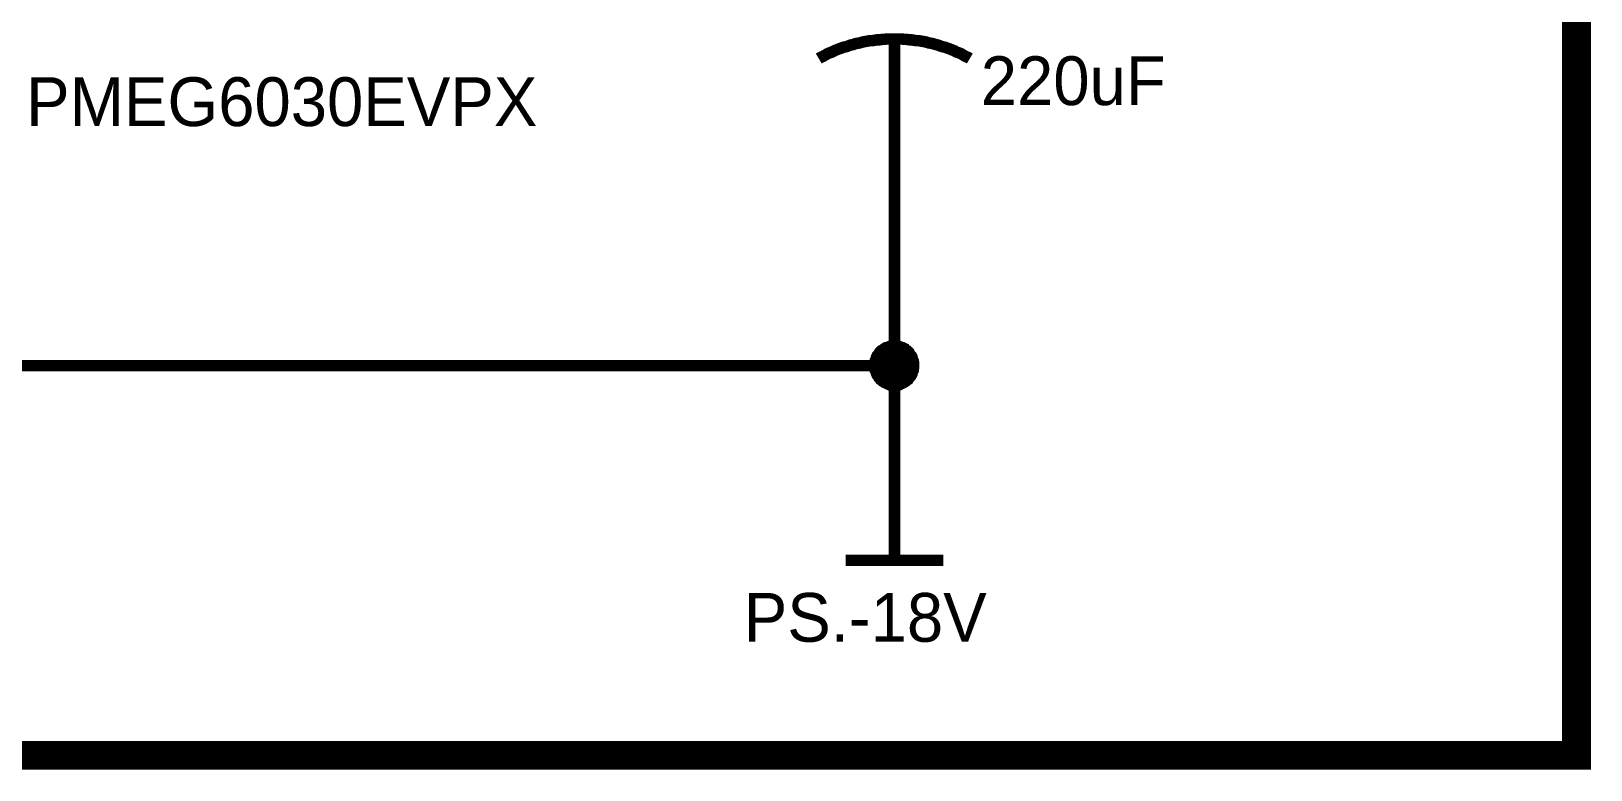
# Model space of a CAD drawing. Header units: inches. Extents: x 0 to 11, y 0 to 8.5.
# Drawn here: x 4.015 to 5.615, y 2.385 to 3.143 of the extents above; entities that cross this region are included whole.
import ezdxf

# ---------------------------------------------------------------- set-up
doc = ezdxf.new("R2010")
doc.units = ezdxf.units.IN
doc.header["$MEASUREMENT"] = 0
doc.layers.add('Sheet', color=255, linetype='Continuous')

msp = doc.modelspace()

# ---------------------------------------------------------------- linework, layer by layer
at = {"layer": 'Sheet', "const_width": 0.0295}
msp.add_lwpolyline([(0.6013, 4.0999), (5.6001, 4.0999), (5.6001, 2.3998), (0.6013, 2.3998), (0.6013, 4.0999)], close=True, dxfattribs=at)
at = {"layer": 'Sheet'}
for points, const_width in [([(4.9005, 3.1348), (4.8978, 3.1348), (4.8956, 3.1348), (4.8929, 3.1348), (4.8902, 3.1343), (4.888, 3.1343), (4.8853, 3.1339), (4.8826, 3.1339), (4.8804, 3.1334), (4.8777, 3.133), (4.875, 3.133), (4.8728, 3.1325), (4.8701, 3.1321), (4.8679, 3.1316), (4.8652, 3.1308), (4.8625, 3.1303), (4.8603, 3.1299), (4.8581, 3.129), (4.8554, 3.1285), (4.8532, 3.1276), (4.8505, 3.1267), (4.8482, 3.1263), (4.846, 3.1254), (4.8433, 3.1245), (4.8411, 3.1236), (4.8389, 3.1227), (4.8366, 3.1214), (4.8339, 3.1205), (4.8317, 3.1196), (4.8295, 3.1182), (4.8272, 3.1169), (4.825, 3.116), (4.8228, 3.1147)], 0.0118), ([(4.9005, 3.1348), (4.9005, 3.0999)], 0.0118), ([(4.9778, 3.1147), (4.9756, 3.116), (4.9733, 3.1169), (4.9711, 3.1182), (4.9689, 3.1196), (4.9666, 3.1205), (4.9639, 3.1214), (4.9617, 3.1227), (4.9595, 3.1236), (4.9572, 3.1245), (4.9546, 3.1254), (4.9523, 3.1263), (4.9501, 3.1267), (4.9474, 3.1276), (4.9452, 3.1285), (4.9429, 3.129), (4.9403, 3.1299), (4.938, 3.1303), (4.9353, 3.1308), (4.9331, 3.1316), (4.9304, 3.1321), (4.9282, 3.1325), (4.9255, 3.133), (4.9228, 3.133), (4.9206, 3.1334), (4.9179, 3.1339), (4.9157, 3.1339), (4.913, 3.1343), (4.9103, 3.1343), (4.9081, 3.1348), (4.9054, 3.1348), (4.9032, 3.1348), (4.9005, 3.1348)], 0.0118), ([(4.9005, 3.0999), (4.9005, 2.9998)], 0.0118), ([(3.9003, 2.7997), (4.9005, 2.7997), (4.9005, 2.9998)], 0.0118), ([(4.8804, 2.7997), (4.8804, 2.8006), (4.8804, 2.8019), (4.8808, 2.8028), (4.8808, 2.8037), (4.8808, 2.8046), (4.8813, 2.8055), (4.8817, 2.8068), (4.8822, 2.8077), (4.8822, 2.8086), (4.8826, 2.8095), (4.8831, 2.81), (4.884, 2.8108), (4.8844, 2.8117), (4.8849, 2.8126), (4.8858, 2.8131), (4.8862, 2.814), (4.8871, 2.8144), (4.8875, 2.8153), (4.8884, 2.8158), (4.8893, 2.8162), (4.8902, 2.8171), (4.8907, 2.8175), (4.8916, 2.818), (4.8925, 2.818), (4.8934, 2.8184), (4.8947, 2.8189), (4.8956, 2.8193), (4.8965, 2.8193), (4.8974, 2.8193), (4.8983, 2.8198), (4.8996, 2.8198), (4.9005, 2.8198)], 0.0118), ([(4.8804, 2.7997), (4.8804, 2.8006), (4.8804, 2.8019), (4.8808, 2.8028), (4.8808, 2.8037), (4.8808, 2.8046), (4.8813, 2.8055), (4.8817, 2.8068), (4.8822, 2.8077), (4.8822, 2.8086), (4.8826, 2.8095), (4.8831, 2.81), (4.884, 2.8108), (4.8844, 2.8117), (4.8849, 2.8126), (4.8858, 2.8131), (4.8862, 2.814), (4.8871, 2.8144), (4.8875, 2.8153), (4.8884, 2.8158), (4.8893, 2.8162), (4.8902, 2.8171), (4.8907, 2.8175), (4.8916, 2.818), (4.8925, 2.818), (4.8934, 2.8184), (4.8947, 2.8189), (4.8956, 2.8193), (4.8965, 2.8193), (4.8974, 2.8193), (4.8983, 2.8198), (4.8996, 2.8198), (4.9005, 2.8198)], 0.0118), ([(4.8804, 2.7997), (4.8804, 2.8006), (4.8804, 2.8019), (4.8808, 2.8028), (4.8808, 2.8037), (4.8808, 2.8046), (4.8813, 2.8055), (4.8817, 2.8068), (4.8822, 2.8077), (4.8822, 2.8086), (4.8826, 2.8095), (4.8831, 2.81), (4.884, 2.8108), (4.8844, 2.8117), (4.8849, 2.8126), (4.8858, 2.8131), (4.8862, 2.814), (4.8871, 2.8144), (4.8875, 2.8153), (4.8884, 2.8158), (4.8893, 2.8162), (4.8902, 2.8171), (4.8907, 2.8175), (4.8916, 2.818), (4.8925, 2.818), (4.8934, 2.8184), (4.8947, 2.8189), (4.8956, 2.8193), (4.8965, 2.8193), (4.8974, 2.8193), (4.8983, 2.8198), (4.8996, 2.8198), (4.9005, 2.8198)], 0.0118), ([(4.8804, 2.7997), (4.8804, 2.8006), (4.8804, 2.8019), (4.8808, 2.8028), (4.8808, 2.8037), (4.8808, 2.8046), (4.8813, 2.8055), (4.8817, 2.8068), (4.8822, 2.8077), (4.8822, 2.8086), (4.8826, 2.8095), (4.8831, 2.81), (4.884, 2.8108), (4.8844, 2.8117), (4.8849, 2.8126), (4.8858, 2.8131), (4.8862, 2.814), (4.8871, 2.8144), (4.8875, 2.8153), (4.8884, 2.8158), (4.8893, 2.8162), (4.8902, 2.8171), (4.8907, 2.8175), (4.8916, 2.818), (4.8925, 2.818), (4.8934, 2.8184), (4.8947, 2.8189), (4.8956, 2.8193), (4.8965, 2.8193), (4.8974, 2.8193), (4.8983, 2.8198), (4.8996, 2.8198), (4.9005, 2.8198)], 0.0118), ([(4.8804, 2.7997), (4.8804, 2.8006), (4.8804, 2.8019), (4.8808, 2.8028), (4.8808, 2.8037), (4.8808, 2.8046), (4.8813, 2.8055), (4.8817, 2.8068), (4.8822, 2.8077), (4.8822, 2.8086), (4.8826, 2.8095), (4.8831, 2.81), (4.884, 2.8108), (4.8844, 2.8117), (4.8849, 2.8126), (4.8858, 2.8131), (4.8862, 2.814), (4.8871, 2.8144), (4.8875, 2.8153), (4.8884, 2.8158), (4.8893, 2.8162), (4.8902, 2.8171), (4.8907, 2.8175), (4.8916, 2.818), (4.8925, 2.818), (4.8934, 2.8184), (4.8947, 2.8189), (4.8956, 2.8193), (4.8965, 2.8193), (4.8974, 2.8193), (4.8983, 2.8198), (4.8996, 2.8198), (4.9005, 2.8198)], 0.0039), ([(4.8804, 2.7997), (4.8804, 2.8006), (4.8804, 2.8019), (4.8808, 2.8028), (4.8808, 2.8037), (4.8808, 2.8046), (4.8813, 2.8055), (4.8817, 2.8068), (4.8822, 2.8077), (4.8822, 2.8086), (4.8826, 2.8095), (4.8831, 2.81), (4.884, 2.8108), (4.8844, 2.8117), (4.8849, 2.8126), (4.8858, 2.8131), (4.8862, 2.814), (4.8871, 2.8144), (4.8875, 2.8153), (4.8884, 2.8158), (4.8893, 2.8162), (4.8902, 2.8171), (4.8907, 2.8175), (4.8916, 2.818), (4.8925, 2.818), (4.8934, 2.8184), (4.8947, 2.8189), (4.8956, 2.8193), (4.8965, 2.8193), (4.8974, 2.8193), (4.8983, 2.8198), (4.8996, 2.8198), (4.9005, 2.8198)], 0.0039), ([(4.8804, 2.7997), (4.8804, 2.8006), (4.8804, 2.8019), (4.8808, 2.8028), (4.8808, 2.8037), (4.8808, 2.8046), (4.8813, 2.8055), (4.8817, 2.8068), (4.8822, 2.8077), (4.8822, 2.8086), (4.8826, 2.8095), (4.8831, 2.81), (4.884, 2.8108), (4.8844, 2.8117), (4.8849, 2.8126), (4.8858, 2.8131), (4.8862, 2.814), (4.8871, 2.8144), (4.8875, 2.8153), (4.8884, 2.8158), (4.8893, 2.8162), (4.8902, 2.8171), (4.8907, 2.8175), (4.8916, 2.818), (4.8925, 2.818), (4.8934, 2.8184), (4.8947, 2.8189), (4.8956, 2.8193), (4.8965, 2.8193), (4.8974, 2.8193), (4.8983, 2.8198), (4.8996, 2.8198), (4.9005, 2.8198)], 0.0039), ([(4.8804, 2.7997), (4.8804, 2.8006), (4.8804, 2.8019), (4.8808, 2.8028), (4.8808, 2.8037), (4.8808, 2.8046), (4.8813, 2.8055), (4.8817, 2.8068), (4.8822, 2.8077), (4.8822, 2.8086), (4.8826, 2.8095), (4.8831, 2.81), (4.884, 2.8108), (4.8844, 2.8117), (4.8849, 2.8126), (4.8858, 2.8131), (4.8862, 2.814), (4.8871, 2.8144), (4.8875, 2.8153), (4.8884, 2.8158), (4.8893, 2.8162), (4.8902, 2.8171), (4.8907, 2.8175), (4.8916, 2.818), (4.8925, 2.818), (4.8934, 2.8184), (4.8947, 2.8189), (4.8956, 2.8193), (4.8965, 2.8193), (4.8974, 2.8193), (4.8983, 2.8198), (4.8996, 2.8198), (4.9005, 2.8198)], 0.0039), ([(4.9005, 2.8198), (4.9005, 2.8198)], 0.0118), ([(4.9005, 2.8198), (4.9014, 2.8198), (4.9023, 2.8198), (4.9036, 2.8193), (4.9045, 2.8193), (4.9054, 2.8193), (4.9063, 2.8189), (4.9072, 2.8184), (4.9081, 2.818), (4.909, 2.818), (4.9099, 2.8175), (4.9108, 2.8171), (4.9112, 2.8162), (4.9121, 2.8158), (4.913, 2.8153), (4.9135, 2.8144), (4.9144, 2.814), (4.9148, 2.8131), (4.9157, 2.8126), (4.9161, 2.8117), (4.9166, 2.8108), (4.9175, 2.81), (4.9179, 2.8095), (4.9184, 2.8086), (4.9184, 2.8077), (4.9188, 2.8068), (4.9193, 2.8055), (4.9197, 2.8046), (4.9197, 2.8037), (4.9197, 2.8028), (4.9202, 2.8019), (4.9202, 2.8006), (4.9202, 2.7997)], 0.0118), ([(4.9005, 2.8198), (4.9005, 2.8198)], 0.0118), ([(4.9005, 2.8198), (4.9014, 2.8198), (4.9023, 2.8198), (4.9036, 2.8193), (4.9045, 2.8193), (4.9054, 2.8193), (4.9063, 2.8189), (4.9072, 2.8184), (4.9081, 2.818), (4.909, 2.818), (4.9099, 2.8175), (4.9108, 2.8171), (4.9112, 2.8162), (4.9121, 2.8158), (4.913, 2.8153), (4.9135, 2.8144), (4.9144, 2.814), (4.9148, 2.8131), (4.9157, 2.8126), (4.9161, 2.8117), (4.9166, 2.8108), (4.9175, 2.81), (4.9179, 2.8095), (4.9184, 2.8086), (4.9184, 2.8077), (4.9188, 2.8068), (4.9193, 2.8055), (4.9197, 2.8046), (4.9197, 2.8037), (4.9197, 2.8028), (4.9202, 2.8019), (4.9202, 2.8006), (4.9202, 2.7997)], 0.0118), ([(4.9005, 2.8198), (4.9005, 2.8198)], 0.0118), ([(4.9005, 2.8198), (4.9014, 2.8198), (4.9023, 2.8198), (4.9036, 2.8193), (4.9045, 2.8193), (4.9054, 2.8193), (4.9063, 2.8189), (4.9072, 2.8184), (4.9081, 2.818), (4.909, 2.818), (4.9099, 2.8175), (4.9108, 2.8171), (4.9112, 2.8162), (4.9121, 2.8158), (4.913, 2.8153), (4.9135, 2.8144), (4.9144, 2.814), (4.9148, 2.8131), (4.9157, 2.8126), (4.9161, 2.8117), (4.9166, 2.8108), (4.9175, 2.81), (4.9179, 2.8095), (4.9184, 2.8086), (4.9184, 2.8077), (4.9188, 2.8068), (4.9193, 2.8055), (4.9197, 2.8046), (4.9197, 2.8037), (4.9197, 2.8028), (4.9202, 2.8019), (4.9202, 2.8006), (4.9202, 2.7997)], 0.0118), ([(4.9005, 2.8198), (4.9005, 2.8198)], 0.0118), ([(4.9005, 2.8198), (4.9014, 2.8198), (4.9023, 2.8198), (4.9036, 2.8193), (4.9045, 2.8193), (4.9054, 2.8193), (4.9063, 2.8189), (4.9072, 2.8184), (4.9081, 2.818), (4.909, 2.818), (4.9099, 2.8175), (4.9108, 2.8171), (4.9112, 2.8162), (4.9121, 2.8158), (4.913, 2.8153), (4.9135, 2.8144), (4.9144, 2.814), (4.9148, 2.8131), (4.9157, 2.8126), (4.9161, 2.8117), (4.9166, 2.8108), (4.9175, 2.81), (4.9179, 2.8095), (4.9184, 2.8086), (4.9184, 2.8077), (4.9188, 2.8068), (4.9193, 2.8055), (4.9197, 2.8046), (4.9197, 2.8037), (4.9197, 2.8028), (4.9202, 2.8019), (4.9202, 2.8006), (4.9202, 2.7997)], 0.0118), ([(4.9005, 2.8198), (4.9005, 2.8198)], 0.0039), ([(4.9005, 2.8198), (4.9014, 2.8198), (4.9023, 2.8198), (4.9036, 2.8193), (4.9045, 2.8193), (4.9054, 2.8193), (4.9063, 2.8189), (4.9072, 2.8184), (4.9081, 2.818), (4.909, 2.818), (4.9099, 2.8175), (4.9108, 2.8171), (4.9112, 2.8162), (4.9121, 2.8158), (4.913, 2.8153), (4.9135, 2.8144), (4.9144, 2.814), (4.9148, 2.8131), (4.9157, 2.8126), (4.9161, 2.8117), (4.9166, 2.8108), (4.9175, 2.81), (4.9179, 2.8095), (4.9184, 2.8086), (4.9184, 2.8077), (4.9188, 2.8068), (4.9193, 2.8055), (4.9197, 2.8046), (4.9197, 2.8037), (4.9197, 2.8028), (4.9202, 2.8019), (4.9202, 2.8006), (4.9202, 2.7997)], 0.0039), ([(4.9005, 2.8198), (4.9005, 2.8198)], 0.0039), ([(4.9005, 2.8198), (4.9014, 2.8198), (4.9023, 2.8198), (4.9036, 2.8193), (4.9045, 2.8193), (4.9054, 2.8193), (4.9063, 2.8189), (4.9072, 2.8184), (4.9081, 2.818), (4.909, 2.818), (4.9099, 2.8175), (4.9108, 2.8171), (4.9112, 2.8162), (4.9121, 2.8158), (4.913, 2.8153), (4.9135, 2.8144), (4.9144, 2.814), (4.9148, 2.8131), (4.9157, 2.8126), (4.9161, 2.8117), (4.9166, 2.8108), (4.9175, 2.81), (4.9179, 2.8095), (4.9184, 2.8086), (4.9184, 2.8077), (4.9188, 2.8068), (4.9193, 2.8055), (4.9197, 2.8046), (4.9197, 2.8037), (4.9197, 2.8028), (4.9202, 2.8019), (4.9202, 2.8006), (4.9202, 2.7997)], 0.0039), ([(4.9005, 2.8198), (4.9005, 2.8198)], 0.0039), ([(4.9005, 2.8198), (4.9014, 2.8198), (4.9023, 2.8198), (4.9036, 2.8193), (4.9045, 2.8193), (4.9054, 2.8193), (4.9063, 2.8189), (4.9072, 2.8184), (4.9081, 2.818), (4.909, 2.818), (4.9099, 2.8175), (4.9108, 2.8171), (4.9112, 2.8162), (4.9121, 2.8158), (4.913, 2.8153), (4.9135, 2.8144), (4.9144, 2.814), (4.9148, 2.8131), (4.9157, 2.8126), (4.9161, 2.8117), (4.9166, 2.8108), (4.9175, 2.81), (4.9179, 2.8095), (4.9184, 2.8086), (4.9184, 2.8077), (4.9188, 2.8068), (4.9193, 2.8055), (4.9197, 2.8046), (4.9197, 2.8037), (4.9197, 2.8028), (4.9202, 2.8019), (4.9202, 2.8006), (4.9202, 2.7997)], 0.0039), ([(4.9005, 2.8198), (4.9005, 2.8198)], 0.0039), ([(4.9005, 2.8198), (4.9014, 2.8198), (4.9023, 2.8198), (4.9036, 2.8193), (4.9045, 2.8193), (4.9054, 2.8193), (4.9063, 2.8189), (4.9072, 2.8184), (4.9081, 2.818), (4.909, 2.818), (4.9099, 2.8175), (4.9108, 2.8171), (4.9112, 2.8162), (4.9121, 2.8158), (4.913, 2.8153), (4.9135, 2.8144), (4.9144, 2.814), (4.9148, 2.8131), (4.9157, 2.8126), (4.9161, 2.8117), (4.9166, 2.8108), (4.9175, 2.81), (4.9179, 2.8095), (4.9184, 2.8086), (4.9184, 2.8077), (4.9188, 2.8068), (4.9193, 2.8055), (4.9197, 2.8046), (4.9197, 2.8037), (4.9197, 2.8028), (4.9202, 2.8019), (4.9202, 2.8006), (4.9202, 2.7997)], 0.0039), ([(4.9005, 2.7796), (4.8996, 2.7796), (4.8983, 2.7796), (4.8974, 2.78), (4.8965, 2.78), (4.8956, 2.78), (4.8947, 2.7805), (4.8934, 2.7809), (4.8925, 2.7814), (4.8916, 2.7818), (4.8907, 2.7822), (4.8902, 2.7827), (4.8893, 2.7831), (4.8884, 2.7836), (4.8875, 2.7845), (4.8871, 2.7849), (4.8862, 2.7854), (4.8858, 2.7863), (4.8849, 2.7872), (4.8844, 2.7876), (4.884, 2.7885), (4.8831, 2.7894), (4.8826, 2.7903), (4.8822, 2.7912), (4.8822, 2.7921), (4.8817, 2.793), (4.8813, 2.7939), (4.8808, 2.7948), (4.8808, 2.7957), (4.8808, 2.7965), (4.8804, 2.7979), (4.8804, 2.7988), (4.8804, 2.7997)], 0.0118), ([(4.8804, 2.7997), (4.8804, 2.7997)], 0.0118), ([(4.9005, 2.7796), (4.8996, 2.7796), (4.8983, 2.7796), (4.8974, 2.78), (4.8965, 2.78), (4.8956, 2.78), (4.8947, 2.7805), (4.8934, 2.7809), (4.8925, 2.7814), (4.8916, 2.7818), (4.8907, 2.7822), (4.8902, 2.7827), (4.8893, 2.7831), (4.8884, 2.7836), (4.8875, 2.7845), (4.8871, 2.7849), (4.8862, 2.7854), (4.8858, 2.7863), (4.8849, 2.7872), (4.8844, 2.7876), (4.884, 2.7885), (4.8831, 2.7894), (4.8826, 2.7903), (4.8822, 2.7912), (4.8822, 2.7921), (4.8817, 2.793), (4.8813, 2.7939), (4.8808, 2.7948), (4.8808, 2.7957), (4.8808, 2.7965), (4.8804, 2.7979), (4.8804, 2.7988), (4.8804, 2.7997)], 0.0118), ([(4.8804, 2.7997), (4.8804, 2.7997)], 0.0118), ([(4.9005, 2.7796), (4.8996, 2.7796), (4.8983, 2.7796), (4.8974, 2.78), (4.8965, 2.78), (4.8956, 2.78), (4.8947, 2.7805), (4.8934, 2.7809), (4.8925, 2.7814), (4.8916, 2.7818), (4.8907, 2.7822), (4.8902, 2.7827), (4.8893, 2.7831), (4.8884, 2.7836), (4.8875, 2.7845), (4.8871, 2.7849), (4.8862, 2.7854), (4.8858, 2.7863), (4.8849, 2.7872), (4.8844, 2.7876), (4.884, 2.7885), (4.8831, 2.7894), (4.8826, 2.7903), (4.8822, 2.7912), (4.8822, 2.7921), (4.8817, 2.793), (4.8813, 2.7939), (4.8808, 2.7948), (4.8808, 2.7957), (4.8808, 2.7965), (4.8804, 2.7979), (4.8804, 2.7988), (4.8804, 2.7997)], 0.0118), ([(4.8804, 2.7997), (4.8804, 2.7997)], 0.0118), ([(4.9005, 2.7796), (4.8996, 2.7796), (4.8983, 2.7796), (4.8974, 2.78), (4.8965, 2.78), (4.8956, 2.78), (4.8947, 2.7805), (4.8934, 2.7809), (4.8925, 2.7814), (4.8916, 2.7818), (4.8907, 2.7822), (4.8902, 2.7827), (4.8893, 2.7831), (4.8884, 2.7836), (4.8875, 2.7845), (4.8871, 2.7849), (4.8862, 2.7854), (4.8858, 2.7863), (4.8849, 2.7872), (4.8844, 2.7876), (4.884, 2.7885), (4.8831, 2.7894), (4.8826, 2.7903), (4.8822, 2.7912), (4.8822, 2.7921), (4.8817, 2.793), (4.8813, 2.7939), (4.8808, 2.7948), (4.8808, 2.7957), (4.8808, 2.7965), (4.8804, 2.7979), (4.8804, 2.7988), (4.8804, 2.7997)], 0.0118), ([(4.8804, 2.7997), (4.8804, 2.7997)], 0.0118), ([(4.9005, 2.7796), (4.8996, 2.7796), (4.8983, 2.7796), (4.8974, 2.78), (4.8965, 2.78), (4.8956, 2.78), (4.8947, 2.7805), (4.8934, 2.7809), (4.8925, 2.7814), (4.8916, 2.7818), (4.8907, 2.7822), (4.8902, 2.7827), (4.8893, 2.7831), (4.8884, 2.7836), (4.8875, 2.7845), (4.8871, 2.7849), (4.8862, 2.7854), (4.8858, 2.7863), (4.8849, 2.7872), (4.8844, 2.7876), (4.884, 2.7885), (4.8831, 2.7894), (4.8826, 2.7903), (4.8822, 2.7912), (4.8822, 2.7921), (4.8817, 2.793), (4.8813, 2.7939), (4.8808, 2.7948), (4.8808, 2.7957), (4.8808, 2.7965), (4.8804, 2.7979), (4.8804, 2.7988), (4.8804, 2.7997)], 0.0039), ([(4.8804, 2.7997), (4.8804, 2.7997)], 0.0039), ([(4.9005, 2.7796), (4.8996, 2.7796), (4.8983, 2.7796), (4.8974, 2.78), (4.8965, 2.78), (4.8956, 2.78), (4.8947, 2.7805), (4.8934, 2.7809), (4.8925, 2.7814), (4.8916, 2.7818), (4.8907, 2.7822), (4.8902, 2.7827), (4.8893, 2.7831), (4.8884, 2.7836), (4.8875, 2.7845), (4.8871, 2.7849), (4.8862, 2.7854), (4.8858, 2.7863), (4.8849, 2.7872), (4.8844, 2.7876), (4.884, 2.7885), (4.8831, 2.7894), (4.8826, 2.7903), (4.8822, 2.7912), (4.8822, 2.7921), (4.8817, 2.793), (4.8813, 2.7939), (4.8808, 2.7948), (4.8808, 2.7957), (4.8808, 2.7965), (4.8804, 2.7979), (4.8804, 2.7988), (4.8804, 2.7997)], 0.0039), ([(4.8804, 2.7997), (4.8804, 2.7997)], 0.0039), ([(4.9005, 2.7796), (4.8996, 2.7796), (4.8983, 2.7796), (4.8974, 2.78), (4.8965, 2.78), (4.8956, 2.78), (4.8947, 2.7805), (4.8934, 2.7809), (4.8925, 2.7814), (4.8916, 2.7818), (4.8907, 2.7822), (4.8902, 2.7827), (4.8893, 2.7831), (4.8884, 2.7836), (4.8875, 2.7845), (4.8871, 2.7849), (4.8862, 2.7854), (4.8858, 2.7863), (4.8849, 2.7872), (4.8844, 2.7876), (4.884, 2.7885), (4.8831, 2.7894), (4.8826, 2.7903), (4.8822, 2.7912), (4.8822, 2.7921), (4.8817, 2.793), (4.8813, 2.7939), (4.8808, 2.7948), (4.8808, 2.7957), (4.8808, 2.7965), (4.8804, 2.7979), (4.8804, 2.7988), (4.8804, 2.7997)], 0.0039), ([(4.8804, 2.7997), (4.8804, 2.7997)], 0.0039), ([(4.9005, 2.7796), (4.8996, 2.7796), (4.8983, 2.7796), (4.8974, 2.78), (4.8965, 2.78), (4.8956, 2.78), (4.8947, 2.7805), (4.8934, 2.7809), (4.8925, 2.7814), (4.8916, 2.7818), (4.8907, 2.7822), (4.8902, 2.7827), (4.8893, 2.7831), (4.8884, 2.7836), (4.8875, 2.7845), (4.8871, 2.7849), (4.8862, 2.7854), (4.8858, 2.7863), (4.8849, 2.7872), (4.8844, 2.7876), (4.884, 2.7885), (4.8831, 2.7894), (4.8826, 2.7903), (4.8822, 2.7912), (4.8822, 2.7921), (4.8817, 2.793), (4.8813, 2.7939), (4.8808, 2.7948), (4.8808, 2.7957), (4.8808, 2.7965), (4.8804, 2.7979), (4.8804, 2.7988), (4.8804, 2.7997)], 0.0039), ([(4.8804, 2.7997), (4.8804, 2.7997)], 0.0039), ([(4.9202, 2.7997), (4.9202, 2.7988), (4.9202, 2.7979), (4.9197, 2.7965), (4.9197, 2.7957), (4.9197, 2.7948), (4.9193, 2.7939), (4.9188, 2.793), (4.9184, 2.7921), (4.9184, 2.7912), (4.9179, 2.7903), (4.9175, 2.7894), (4.9166, 2.7885), (4.9161, 2.7876), (4.9157, 2.7872), (4.9148, 2.7863), (4.9144, 2.7854), (4.9135, 2.7849), (4.913, 2.7845), (4.9121, 2.7836), (4.9112, 2.7831), (4.9108, 2.7827), (4.9099, 2.7822), (4.909, 2.7818), (4.9081, 2.7814), (4.9072, 2.7809), (4.9063, 2.7805), (4.9054, 2.78), (4.9045, 2.78), (4.9036, 2.78), (4.9023, 2.7796), (4.9014, 2.7796), (4.9005, 2.7796)], 0.0118), ([(4.9005, 2.6996), (4.9005, 2.7997)], 0.0118), ([(4.9202, 2.7997), (4.9202, 2.7988), (4.9202, 2.7979), (4.9197, 2.7965), (4.9197, 2.7957), (4.9197, 2.7948), (4.9193, 2.7939), (4.9188, 2.793), (4.9184, 2.7921), (4.9184, 2.7912), (4.9179, 2.7903), (4.9175, 2.7894), (4.9166, 2.7885), (4.9161, 2.7876), (4.9157, 2.7872), (4.9148, 2.7863), (4.9144, 2.7854), (4.9135, 2.7849), (4.913, 2.7845), (4.9121, 2.7836), (4.9112, 2.7831), (4.9108, 2.7827), (4.9099, 2.7822), (4.909, 2.7818), (4.9081, 2.7814), (4.9072, 2.7809), (4.9063, 2.7805), (4.9054, 2.78), (4.9045, 2.78), (4.9036, 2.78), (4.9023, 2.7796), (4.9014, 2.7796), (4.9005, 2.7796)], 0.0118), ([(4.9202, 2.7997), (4.9202, 2.7988), (4.9202, 2.7979), (4.9197, 2.7965), (4.9197, 2.7957), (4.9197, 2.7948), (4.9193, 2.7939), (4.9188, 2.793), (4.9184, 2.7921), (4.9184, 2.7912), (4.9179, 2.7903), (4.9175, 2.7894), (4.9166, 2.7885), (4.9161, 2.7876), (4.9157, 2.7872), (4.9148, 2.7863), (4.9144, 2.7854), (4.9135, 2.7849), (4.913, 2.7845), (4.9121, 2.7836), (4.9112, 2.7831), (4.9108, 2.7827), (4.9099, 2.7822), (4.909, 2.7818), (4.9081, 2.7814), (4.9072, 2.7809), (4.9063, 2.7805), (4.9054, 2.78), (4.9045, 2.78), (4.9036, 2.78), (4.9023, 2.7796), (4.9014, 2.7796), (4.9005, 2.7796)], 0.0118), ([(4.9202, 2.7997), (4.9202, 2.7988), (4.9202, 2.7979), (4.9197, 2.7965), (4.9197, 2.7957), (4.9197, 2.7948), (4.9193, 2.7939), (4.9188, 2.793), (4.9184, 2.7921), (4.9184, 2.7912), (4.9179, 2.7903), (4.9175, 2.7894), (4.9166, 2.7885), (4.9161, 2.7876), (4.9157, 2.7872), (4.9148, 2.7863), (4.9144, 2.7854), (4.9135, 2.7849), (4.913, 2.7845), (4.9121, 2.7836), (4.9112, 2.7831), (4.9108, 2.7827), (4.9099, 2.7822), (4.909, 2.7818), (4.9081, 2.7814), (4.9072, 2.7809), (4.9063, 2.7805), (4.9054, 2.78), (4.9045, 2.78), (4.9036, 2.78), (4.9023, 2.7796), (4.9014, 2.7796), (4.9005, 2.7796)], 0.0118), ([(4.9202, 2.7997), (4.9202, 2.7988), (4.9202, 2.7979), (4.9197, 2.7965), (4.9197, 2.7957), (4.9197, 2.7948), (4.9193, 2.7939), (4.9188, 2.793), (4.9184, 2.7921), (4.9184, 2.7912), (4.9179, 2.7903), (4.9175, 2.7894), (4.9166, 2.7885), (4.9161, 2.7876), (4.9157, 2.7872), (4.9148, 2.7863), (4.9144, 2.7854), (4.9135, 2.7849), (4.913, 2.7845), (4.9121, 2.7836), (4.9112, 2.7831), (4.9108, 2.7827), (4.9099, 2.7822), (4.909, 2.7818), (4.9081, 2.7814), (4.9072, 2.7809), (4.9063, 2.7805), (4.9054, 2.78), (4.9045, 2.78), (4.9036, 2.78), (4.9023, 2.7796), (4.9014, 2.7796), (4.9005, 2.7796)], 0.0039), ([(4.9202, 2.7997), (4.9202, 2.7988), (4.9202, 2.7979), (4.9197, 2.7965), (4.9197, 2.7957), (4.9197, 2.7948), (4.9193, 2.7939), (4.9188, 2.793), (4.9184, 2.7921), (4.9184, 2.7912), (4.9179, 2.7903), (4.9175, 2.7894), (4.9166, 2.7885), (4.9161, 2.7876), (4.9157, 2.7872), (4.9148, 2.7863), (4.9144, 2.7854), (4.9135, 2.7849), (4.913, 2.7845), (4.9121, 2.7836), (4.9112, 2.7831), (4.9108, 2.7827), (4.9099, 2.7822), (4.909, 2.7818), (4.9081, 2.7814), (4.9072, 2.7809), (4.9063, 2.7805), (4.9054, 2.78), (4.9045, 2.78), (4.9036, 2.78), (4.9023, 2.7796), (4.9014, 2.7796), (4.9005, 2.7796)], 0.0039), ([(4.9202, 2.7997), (4.9202, 2.7988), (4.9202, 2.7979), (4.9197, 2.7965), (4.9197, 2.7957), (4.9197, 2.7948), (4.9193, 2.7939), (4.9188, 2.793), (4.9184, 2.7921), (4.9184, 2.7912), (4.9179, 2.7903), (4.9175, 2.7894), (4.9166, 2.7885), (4.9161, 2.7876), (4.9157, 2.7872), (4.9148, 2.7863), (4.9144, 2.7854), (4.9135, 2.7849), (4.913, 2.7845), (4.9121, 2.7836), (4.9112, 2.7831), (4.9108, 2.7827), (4.9099, 2.7822), (4.909, 2.7818), (4.9081, 2.7814), (4.9072, 2.7809), (4.9063, 2.7805), (4.9054, 2.78), (4.9045, 2.78), (4.9036, 2.78), (4.9023, 2.7796), (4.9014, 2.7796), (4.9005, 2.7796)], 0.0039), ([(4.9202, 2.7997), (4.9202, 2.7988), (4.9202, 2.7979), (4.9197, 2.7965), (4.9197, 2.7957), (4.9197, 2.7948), (4.9193, 2.7939), (4.9188, 2.793), (4.9184, 2.7921), (4.9184, 2.7912), (4.9179, 2.7903), (4.9175, 2.7894), (4.9166, 2.7885), (4.9161, 2.7876), (4.9157, 2.7872), (4.9148, 2.7863), (4.9144, 2.7854), (4.9135, 2.7849), (4.913, 2.7845), (4.9121, 2.7836), (4.9112, 2.7831), (4.9108, 2.7827), (4.9099, 2.7822), (4.909, 2.7818), (4.9081, 2.7814), (4.9072, 2.7809), (4.9063, 2.7805), (4.9054, 2.78), (4.9045, 2.78), (4.9036, 2.78), (4.9023, 2.7796), (4.9014, 2.7796), (4.9005, 2.7796)], 0.0039), ([(4.9202, 2.7997), (4.9202, 2.7997), (4.9202, 2.7997), (4.9202, 2.7997), (4.9202, 2.7997), (4.9202, 2.7997), (4.9202, 2.7997), (4.9202, 2.7997), (4.9202, 2.7997), (4.9202, 2.7997), (4.9202, 2.7997), (4.9202, 2.7997), (4.9202, 2.7997), (4.9202, 2.7997), (4.9202, 2.7997), (4.9202, 2.7997), (4.9202, 2.7997), (4.9202, 2.7997), (4.9202, 2.7997), (4.9202, 2.7997), (4.9202, 2.7997), (4.9202, 2.7997), (4.9202, 2.7997), (4.9202, 2.7997), (4.9202, 2.7997), (4.9202, 2.7997), (4.9202, 2.7997), (4.9202, 2.7997), (4.9202, 2.7997), (4.9202, 2.7997), (4.9202, 2.7997), (4.9202, 2.7997), (4.9202, 2.7997)], 0.0118), ([(4.9202, 2.7997), (4.9202, 2.7997)], 0.0118), ([(4.9202, 2.7997), (4.9202, 2.7997), (4.9202, 2.7997), (4.9202, 2.7997), (4.9202, 2.7997), (4.9202, 2.7997), (4.9202, 2.7997), (4.9202, 2.7997), (4.9202, 2.7997), (4.9202, 2.7997), (4.9202, 2.7997), (4.9202, 2.7997), (4.9202, 2.7997), (4.9202, 2.7997), (4.9202, 2.7997), (4.9202, 2.7997), (4.9202, 2.7997), (4.9202, 2.7997), (4.9202, 2.7997), (4.9202, 2.7997), (4.9202, 2.7997), (4.9202, 2.7997), (4.9202, 2.7997), (4.9202, 2.7997), (4.9202, 2.7997), (4.9202, 2.7997), (4.9202, 2.7997), (4.9202, 2.7997), (4.9202, 2.7997), (4.9202, 2.7997), (4.9202, 2.7997), (4.9202, 2.7997), (4.9202, 2.7997)], 0.0118), ([(4.9202, 2.7997), (4.9202, 2.7997)], 0.0118), ([(4.9202, 2.7997), (4.9202, 2.7997), (4.9202, 2.7997), (4.9202, 2.7997), (4.9202, 2.7997), (4.9202, 2.7997), (4.9202, 2.7997), (4.9202, 2.7997), (4.9202, 2.7997), (4.9202, 2.7997), (4.9202, 2.7997), (4.9202, 2.7997), (4.9202, 2.7997), (4.9202, 2.7997), (4.9202, 2.7997), (4.9202, 2.7997), (4.9202, 2.7997), (4.9202, 2.7997), (4.9202, 2.7997), (4.9202, 2.7997), (4.9202, 2.7997), (4.9202, 2.7997), (4.9202, 2.7997), (4.9202, 2.7997), (4.9202, 2.7997), (4.9202, 2.7997), (4.9202, 2.7997), (4.9202, 2.7997), (4.9202, 2.7997), (4.9202, 2.7997), (4.9202, 2.7997), (4.9202, 2.7997), (4.9202, 2.7997)], 0.0118), ([(4.9202, 2.7997), (4.9202, 2.7997)], 0.0118), ([(4.9202, 2.7997), (4.9202, 2.7997), (4.9202, 2.7997), (4.9202, 2.7997), (4.9202, 2.7997), (4.9202, 2.7997), (4.9202, 2.7997), (4.9202, 2.7997), (4.9202, 2.7997), (4.9202, 2.7997), (4.9202, 2.7997), (4.9202, 2.7997), (4.9202, 2.7997), (4.9202, 2.7997), (4.9202, 2.7997), (4.9202, 2.7997), (4.9202, 2.7997), (4.9202, 2.7997), (4.9202, 2.7997), (4.9202, 2.7997), (4.9202, 2.7997), (4.9202, 2.7997), (4.9202, 2.7997), (4.9202, 2.7997), (4.9202, 2.7997), (4.9202, 2.7997), (4.9202, 2.7997), (4.9202, 2.7997), (4.9202, 2.7997), (4.9202, 2.7997), (4.9202, 2.7997), (4.9202, 2.7997), (4.9202, 2.7997)], 0.0118), ([(4.9202, 2.7997), (4.9202, 2.7997)], 0.0118), ([(4.9202, 2.7997), (4.9202, 2.7997), (4.9202, 2.7997), (4.9202, 2.7997), (4.9202, 2.7997), (4.9202, 2.7997), (4.9202, 2.7997), (4.9202, 2.7997), (4.9202, 2.7997), (4.9202, 2.7997), (4.9202, 2.7997), (4.9202, 2.7997), (4.9202, 2.7997), (4.9202, 2.7997), (4.9202, 2.7997), (4.9202, 2.7997), (4.9202, 2.7997), (4.9202, 2.7997), (4.9202, 2.7997), (4.9202, 2.7997), (4.9202, 2.7997), (4.9202, 2.7997), (4.9202, 2.7997), (4.9202, 2.7997), (4.9202, 2.7997), (4.9202, 2.7997), (4.9202, 2.7997), (4.9202, 2.7997), (4.9202, 2.7997), (4.9202, 2.7997), (4.9202, 2.7997), (4.9202, 2.7997), (4.9202, 2.7997)], 0.0039), ([(4.9202, 2.7997), (4.9202, 2.7997)], 0.0039), ([(4.9202, 2.7997), (4.9202, 2.7997), (4.9202, 2.7997), (4.9202, 2.7997), (4.9202, 2.7997), (4.9202, 2.7997), (4.9202, 2.7997), (4.9202, 2.7997), (4.9202, 2.7997), (4.9202, 2.7997), (4.9202, 2.7997), (4.9202, 2.7997), (4.9202, 2.7997), (4.9202, 2.7997), (4.9202, 2.7997), (4.9202, 2.7997), (4.9202, 2.7997), (4.9202, 2.7997), (4.9202, 2.7997), (4.9202, 2.7997), (4.9202, 2.7997), (4.9202, 2.7997), (4.9202, 2.7997), (4.9202, 2.7997), (4.9202, 2.7997), (4.9202, 2.7997), (4.9202, 2.7997), (4.9202, 2.7997), (4.9202, 2.7997), (4.9202, 2.7997), (4.9202, 2.7997), (4.9202, 2.7997), (4.9202, 2.7997)], 0.0039), ([(4.9202, 2.7997), (4.9202, 2.7997)], 0.0039), ([(4.9202, 2.7997), (4.9202, 2.7997), (4.9202, 2.7997), (4.9202, 2.7997), (4.9202, 2.7997), (4.9202, 2.7997), (4.9202, 2.7997), (4.9202, 2.7997), (4.9202, 2.7997), (4.9202, 2.7997), (4.9202, 2.7997), (4.9202, 2.7997), (4.9202, 2.7997), (4.9202, 2.7997), (4.9202, 2.7997), (4.9202, 2.7997), (4.9202, 2.7997), (4.9202, 2.7997), (4.9202, 2.7997), (4.9202, 2.7997), (4.9202, 2.7997), (4.9202, 2.7997), (4.9202, 2.7997), (4.9202, 2.7997), (4.9202, 2.7997), (4.9202, 2.7997), (4.9202, 2.7997), (4.9202, 2.7997), (4.9202, 2.7997), (4.9202, 2.7997), (4.9202, 2.7997), (4.9202, 2.7997), (4.9202, 2.7997)], 0.0039), ([(4.9202, 2.7997), (4.9202, 2.7997)], 0.0039), ([(4.9202, 2.7997), (4.9202, 2.7997), (4.9202, 2.7997), (4.9202, 2.7997), (4.9202, 2.7997), (4.9202, 2.7997), (4.9202, 2.7997), (4.9202, 2.7997), (4.9202, 2.7997), (4.9202, 2.7997), (4.9202, 2.7997), (4.9202, 2.7997), (4.9202, 2.7997), (4.9202, 2.7997), (4.9202, 2.7997), (4.9202, 2.7997), (4.9202, 2.7997), (4.9202, 2.7997), (4.9202, 2.7997), (4.9202, 2.7997), (4.9202, 2.7997), (4.9202, 2.7997), (4.9202, 2.7997), (4.9202, 2.7997), (4.9202, 2.7997), (4.9202, 2.7997), (4.9202, 2.7997), (4.9202, 2.7997), (4.9202, 2.7997), (4.9202, 2.7997), (4.9202, 2.7997), (4.9202, 2.7997), (4.9202, 2.7997)], 0.0039), ([(4.9202, 2.7997), (4.9202, 2.7997)], 0.0039), ([(4.9005, 2.6996), (4.9005, 2.6)], 0.0118), ([(4.8505, 2.6), (4.9505, 2.6)], 0.0118)]:
    msp.add_lwpolyline(points, dxfattribs=dict(at, const_width=const_width))
at = {"layer": 'Sheet', "const_width": 0.02}
msp.add_lwpolyline([(4.89, 2.8, 1), (4.91, 2.8, 1)], format="xyb", close=True, dxfattribs=at)

# ---------------------------------------------------------------- texts
at = {"layer": 'Sheet'}
for s, height, p in [('220uF', 0.05004, (4.989, 3.0669)), ('PMEG6030EVPX', 0.050042, (4.0097, 3.0454)), ('PS.-18V', 0.05004, (4.7459, 2.5164))]:
    msp.add_text(s, height=height, dxfattribs=at).set_placement(p)

doc.saveas('drawing.dxf')
